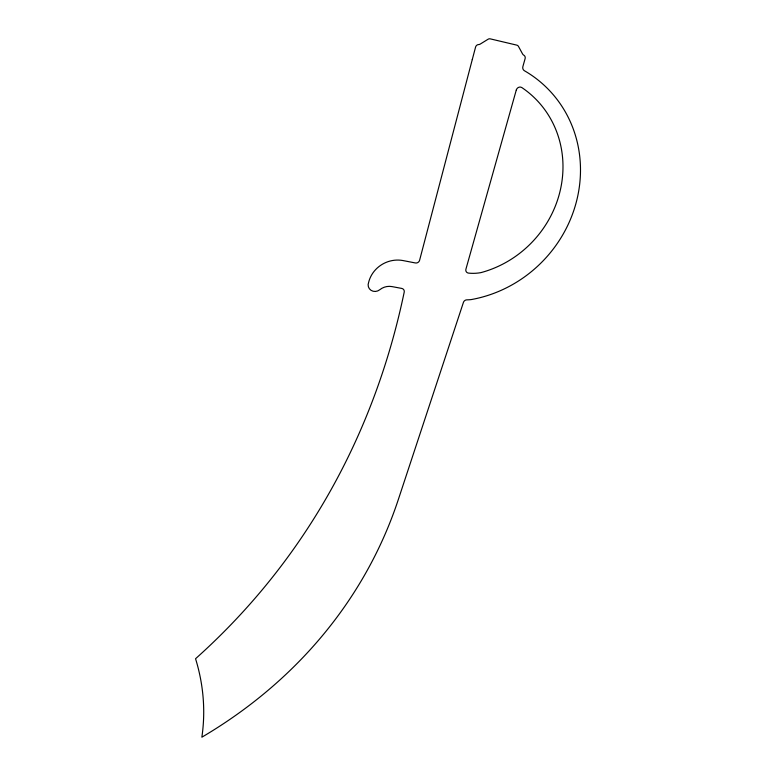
<?xml version="1.0" encoding="UTF-8"?>
<svg xmlns="http://www.w3.org/2000/svg" width="776" height="776" viewBox="0 0 776 776"><rect width="100%" height="100%" fill="white"/><g stroke="black" fill="none" stroke-linecap="round" stroke-linejoin="round"><path stroke-width="1.16" d="M472.274 59.577L419.593 260.309A3.511 3.279 -31.9 0 1 415.373 262.957L402.967 260.552A28.557 26.588 -26.6 0 0 368.639 282.348A7.236 6.78 -24.1 0 0 379.765 289.739A14.21 13.202 -24.5 0 1 391.88 286.577L401.716 288.42A3.473 3.22 -26.7 0 1 404.218 292.086A1231.017 895.485 37.4 0 1 195.552 658.727A307.063 230.171 5.7 0 1 201.857 737.2A597.375 495.835 21.2 0 0 398.389 499.346L463.447 302.339A3.443 3.123 -31.8 0 1 466.89 299.846A43.32 39.751 -36.4 0 0 471.119 299.594A127.021 118.582 -46.4 0 0 577.189 198.54A127.021 118.582 -46.4 0 0 524.421 70.742A3.909 3.55 -60.8 0 1 522.888 66.552L525.1 58.675A3.23 2.929 -62 0 0 523.819 55.193A3.948 3.579 -62.5 0 1 522.539 53.883L518.523 46.502A3.249 2.949 -63.3 0 0 516.748 45.124L490.277 38.868A3.259 2.988 -65.5 0 0 488.017 39.275L480.344 44.009A3.967 3.647 -66.3 0 1 478.55 44.572A3.249 2.988 -65.5 0 0 475.572 47.093L472.274 59.577M516.283 90.026L465.91 269.214A3.502 3.201 -35.2 0 0 468.539 273.113A43.902 40.42 -40 0 0 480.868 272.638A105.565 98.474 -47.3 0 0 560.485 189.392A105.565 98.474 -47.3 0 0 521.87 87.591A3.851 3.511 -58.4 0 0 516.283 90.026"/></g></svg>
